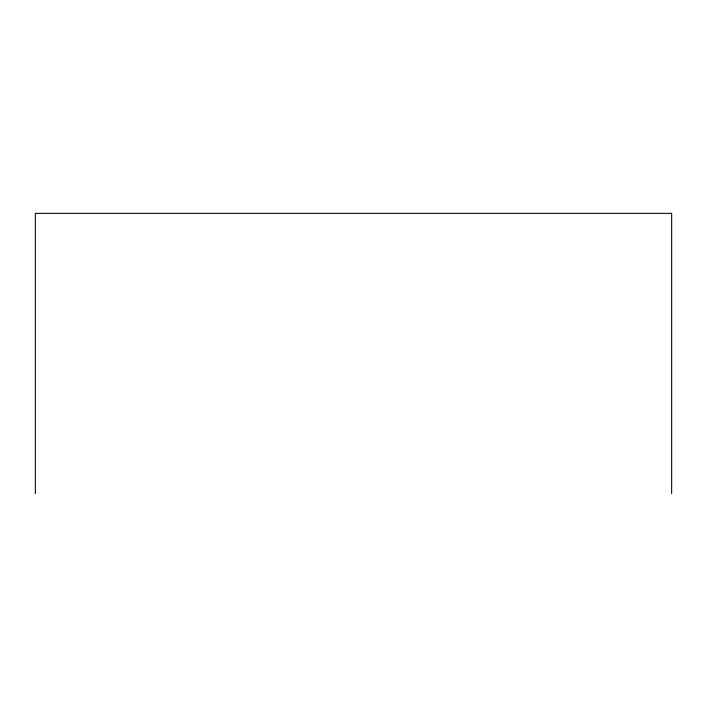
<?xml version="1.0" encoding="UTF-8"?>
<svg xmlns="http://www.w3.org/2000/svg" width="707" height="707" viewBox="0 0 707 707"><rect width="100%" height="100%" fill="white"/><g stroke="black" fill="none" stroke-linecap="round" stroke-linejoin="round"><path stroke-width="1.06" d="M671.65 493.645L671.65 213.355L35.35 213.355L35.35 493.645"/></g></svg>
